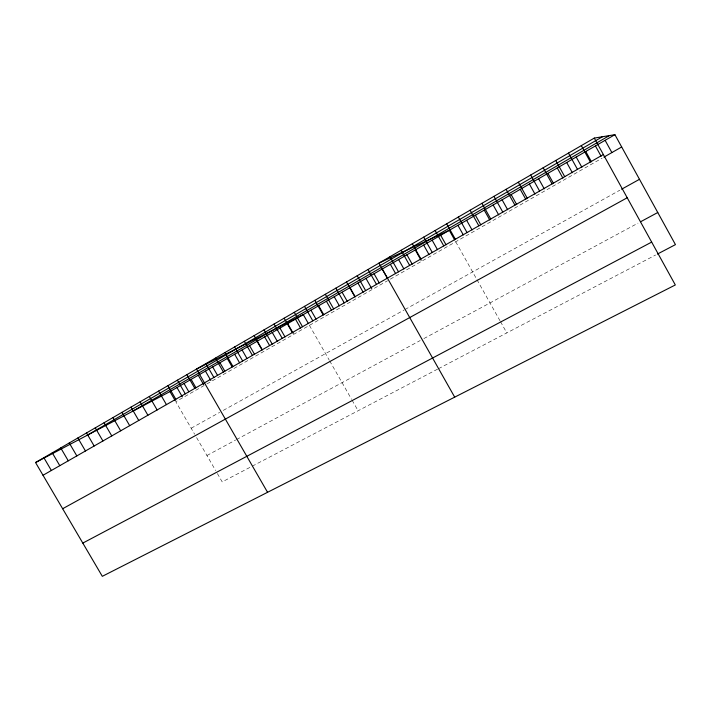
<?xml version="1.0" encoding="UTF-8"?>
<svg xmlns="http://www.w3.org/2000/svg" width="711" height="711" viewBox="0 0 711 711"><rect width="100%" height="100%" fill="white"/><g stroke="black" fill="none" stroke-linecap="round" stroke-linejoin="round"><path stroke-width="0.53" stroke-dasharray="3.56 2.67" d="M204.155 385.495L175.813 401.688L194.618 434.19M206.857 383.949L324.82 316.564M325.682 316.075L387.575 280.712M390.303 279.156L421.632 261.257M422.565 260.724L602.146 158.135M191.161 428.226L219.672 412.398M223.29 410.38L404.115 309.987M405.03 309.481L619.841 190.201M206.937 455.493L235.608 440.038M236.523 439.549L420.192 340.551M423.872 338.569L638.016 223.147M437.558 369.16L222.205 481.898L216.215 471.526M438.483 368.68L655.604 255.018M196.591 437.603L215.664 470.584M309.427 325.354L329.157 359.97M329.673 360.886L351.598 399.351M352.105 400.222L358.104 410.754M455.715 241.793L476.486 278.836M476.974 279.699L499.993 320.741M500.517 321.674L506.819 332.908"/><path stroke-width="1.07" d="M594.298 138.085L675.317 284.96L102.313 576.328L35.55 462.541L594.298 138.085L614.908 134.672L675.45 244.628L657.399 254.076M87.169 435.292L602.493 136.725M132.317 411.465L609.363 135.597M35.55 462.541L169.973 391.592L614.908 134.672M43.016 475.268L603.372 154.536M603.915 157.122L621.681 146.973M621.618 189.215L639.482 179.305M62.648 508.729L627.218 197.756M640.7 221.699L657.764 212.509M82.814 543.088L651.676 242.095M43.878 457.706L51.37 470.495M77.855 437.976L85.453 450.978M69.26 442.971L76.832 455.92M60.728 447.921L68.274 460.817M52.267 452.836L59.786 465.678M112.987 417.579L120.692 430.813M104.09 422.743L111.769 435.923M95.274 427.862L102.926 440.98M86.529 432.937L94.154 446.001M149.319 396.48L157.131 409.954M140.12 401.822L147.906 415.242M131.002 407.119L138.752 420.477M121.954 412.371L129.686 425.667M184.025 383.478L188.833 391.797M177.394 380.181L185.287 393.841M176.977 387.548L182.3 396.756M167.956 385.655L175.821 399.262M169.973 391.592L175.288 400.764M158.597 391.094L166.436 404.63M219.957 362.734L224.827 371.195M215.397 358.104L223.405 372.022M212.678 366.938L217.53 375.364M205.914 363.614L213.895 377.461M205.443 371.115L210.82 380.447M267.558 492.296L196.512 369.071L303.304 314.609L308.405 323.567M198.262 375.266L203.622 384.562M191.117 379.381L195.934 387.726M186.913 374.644L194.832 388.375M254.156 335.601L262.279 349.776M257.08 341.298L262.012 349.901M249.561 345.644L254.476 354.22M244.344 341.298L252.432 355.411M242.087 349.954L246.993 358.504M234.612 346.95L242.673 360.992M234.666 354.247L239.554 362.761M224.96 352.549L232.995 366.529M227.289 358.504L232.168 366.992M287.688 323.621L293.27 333.406M284.116 318.199L292.328 332.57M279.956 328.091L285.022 336.952M274.046 324.047L282.223 338.356M272.286 332.517L277.246 341.191M264.057 329.851L272.206 344.088M264.661 336.925L269.602 345.564M325.327 294.274L333.655 308.921M326.411 301.26L331.557 310.316M318.661 305.739L323.789 314.76M314.884 300.335L323.185 314.911M310.956 310.192L316.075 319.177M304.539 306.343L312.804 320.848M294.283 312.298L302.522 326.74M295.465 319.132L300.557 328.055M357.215 275.752L365.632 290.612M357.962 283.049L363.161 292.23M349.999 287.644L355.18 296.798M346.488 281.983L354.878 296.771M342.08 292.212L347.261 301.331M335.859 288.151L344.222 302.868M334.223 296.754L339.387 305.837M398.613 259.568L403.884 268.918M389.992 256.724L398.498 271.798M390.375 264.332L395.636 273.646M454.693 397.147L378.963 263.123L449.281 230.32L454.64 239.874M382.189 269.06L387.433 278.339M374.057 273.753L379.292 283.005M368.04 269.469L376.492 284.4M365.978 278.419L371.72 288.55M432.155 240.202L437.487 249.694M423.685 237.154L432.288 252.458M423.685 245.099L429 254.547M412.344 243.74L420.921 258.964M415.268 249.952L421.099 260.315M406.914 254.778L412.202 264.163M401.12 250.263L409.66 265.416M466.638 220.294L472.033 229.92M458.337 217.033L467.038 232.568M457.928 225.325L463.305 234.914M446.677 223.805L455.342 239.26M440.687 235.279L446.037 244.806M435.123 230.515L443.762 245.89M502.117 199.809L507.654 209.736M493.994 196.334L502.793 212.109M493.15 204.981L498.678 214.873M481.987 203.302L490.759 218.997M484.253 210.118L489.755 219.975M475.419 215.229L480.823 224.889M470.104 210.198L478.841 225.814M538.627 178.728L544.226 188.815M530.69 175.022L539.587 191.046M529.402 184.051L534.983 194.103M518.337 182.194L527.207 198.138M520.239 189.339L525.802 199.347M511.147 194.592L516.693 204.564M506.108 189.295L514.942 205.159M568.48 153.078L577.483 169.36M566.703 162.508L572.355 172.711M555.753 160.464L564.73 176.657M557.273 167.956L562.908 178.114M547.914 173.36L553.531 183.482M543.16 167.778L552.1 183.882M605.123 140.325L611.878 152.572M595.418 145.933L601.115 156.26M585.775 151.496L591.454 161.788M581.322 145.613L590.361 161.984M576.203 157.024L581.865 167.272"/></g></svg>
